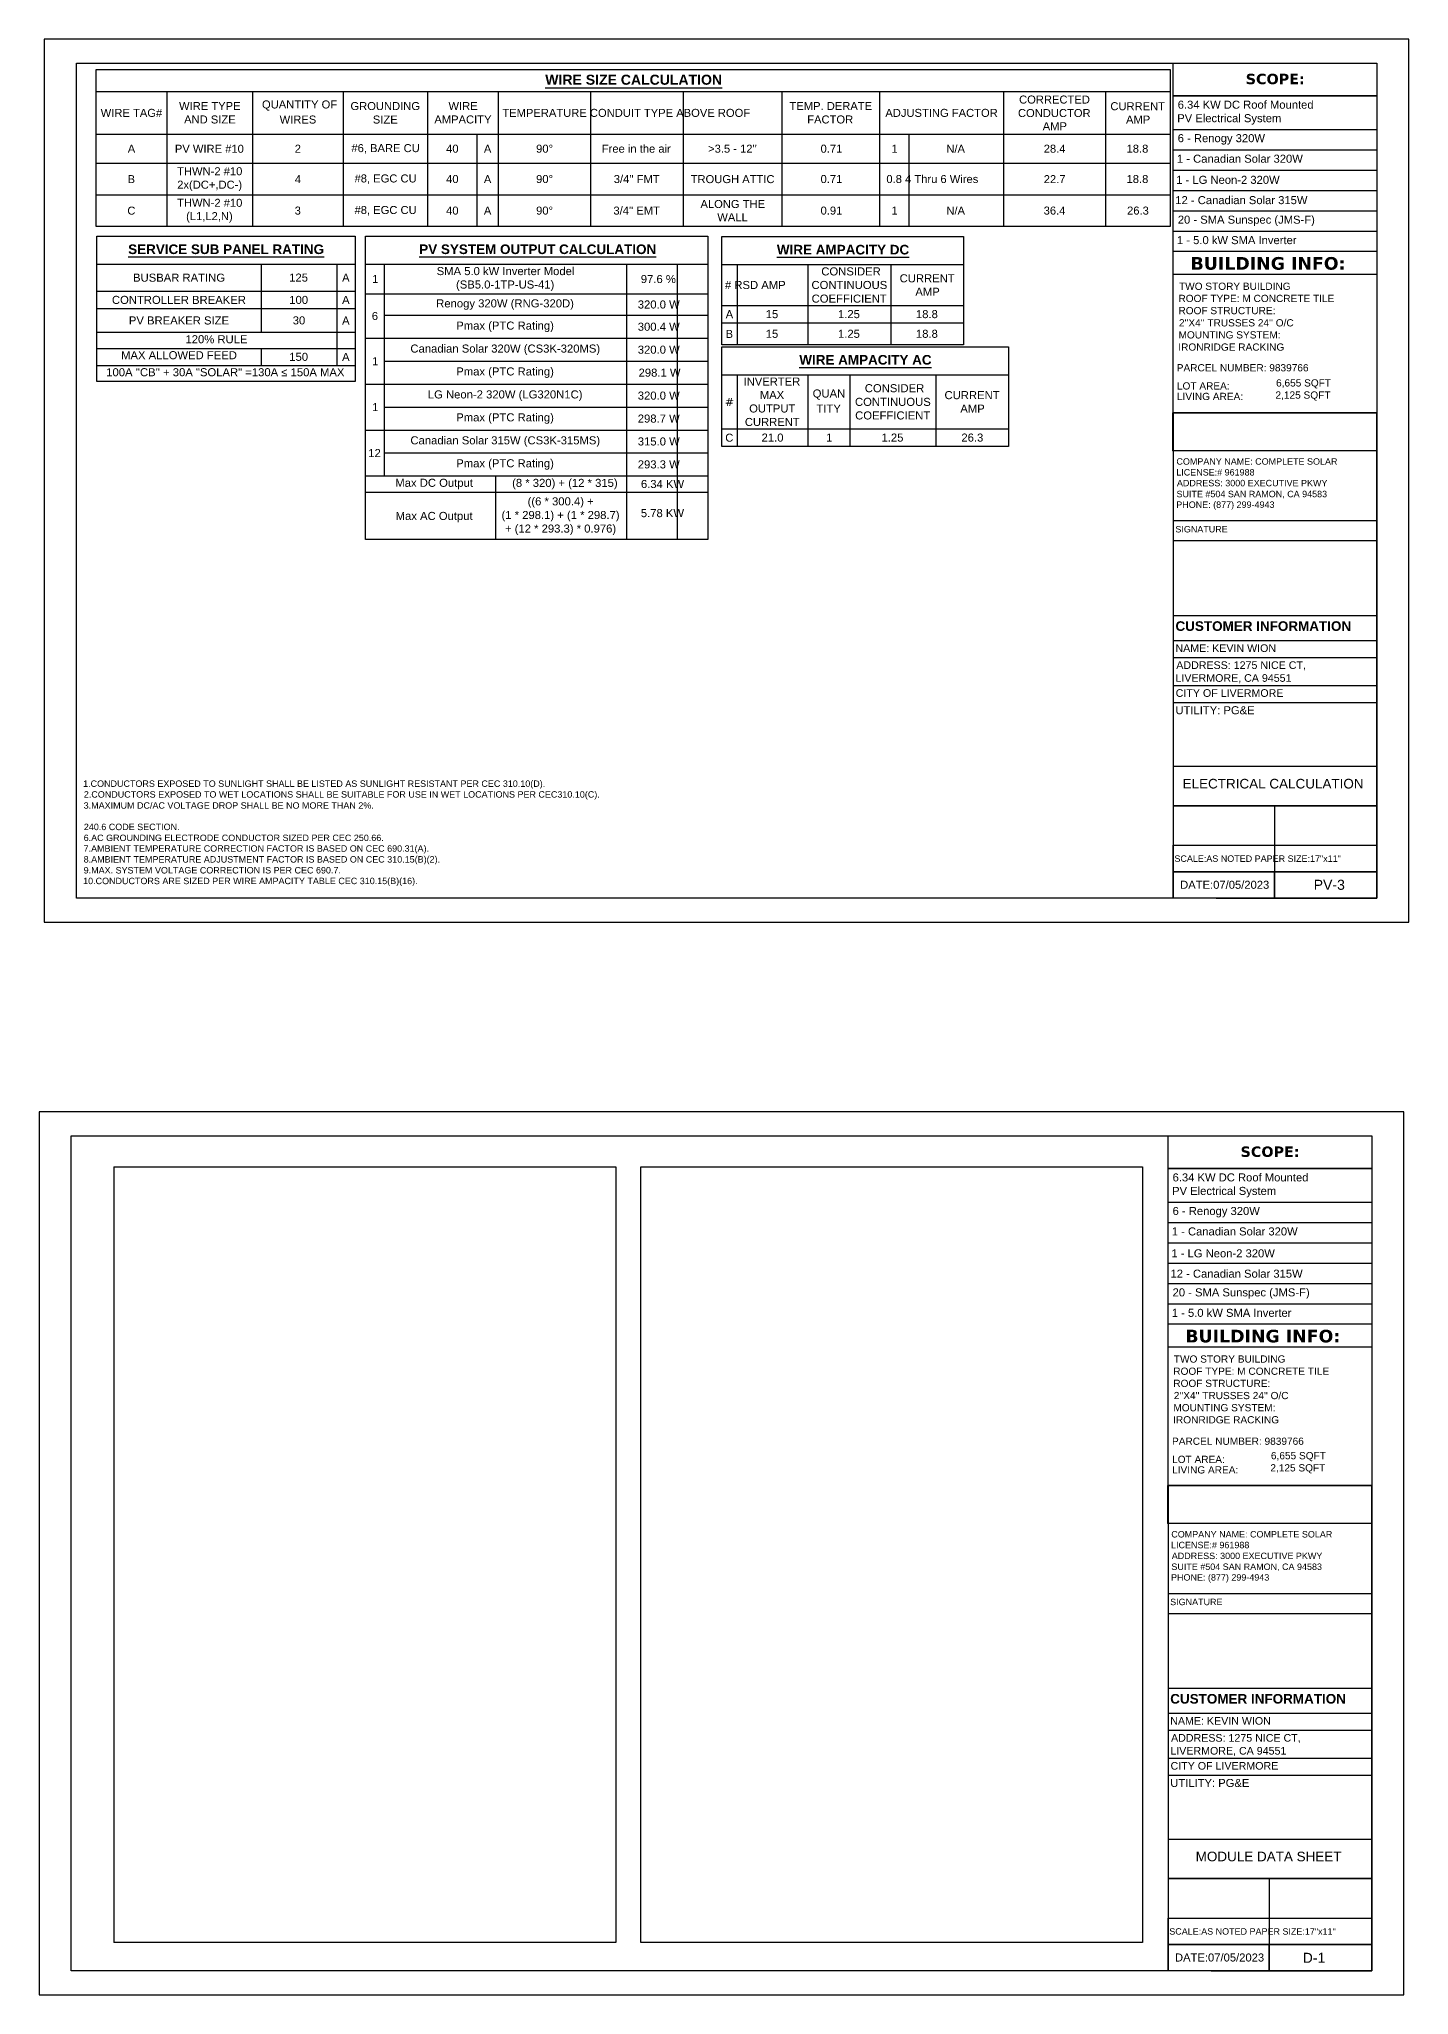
# Model space of a CAD drawing. Header units: inches. Extents: x 347 to 7477, y 1065 to 7514.
# Drawn here: x 5770 to 7477, y 4803 to 7239 of the extents above; entities that cross this region are included whole.
import ezdxf

# ---------------------------------------------------------------- set-up
doc = ezdxf.new("R2010")
doc.units = ezdxf.units.IN
doc.header["$MEASUREMENT"] = 0
for name, color, linetype in [('PDF4_0', 7, 'Continuous'), ('PDF4_PDF_Geometry', 7, 'Continuous'), ('PDF4_Text', 7, 'Continuous'), ('PDF5_Text', 7, 'Continuous'), ('PDF8_0', 7, 'Continuous'), ('PDF8_PDF_Geometry', 7, 'Continuous'), ('PDF8_Text', 7, 'Continuous')]:
    doc.layers.add(name, color=color, linetype=linetype)
doc.styles.add('PDF Arial', font='arial.ttf')
doc.styles.add('PDF Arial Bold', font='arialbd.ttf')
doc.styles.add('PDF Verdana', font='verdana.ttf')
doc.styles.add('PDF Verdana Bold', font='verdanab.ttf')
picture_1 = doc.add_image_def('image2.png', size_in_pixel=(45, 240))
picture_2 = doc.add_image_def('image10.png', size_in_pixel=(3546, 2295))
picture_3 = doc.add_image_def('image11.png', size_in_pixel=(45, 240))
picture_4 = doc.add_image_def('image12.png', size_in_pixel=(3546, 2294))

msp = doc.modelspace()

# ---------------------------------------------------------------- linework, layer by layer
at = {"layer": 'PDF4_0', "lineweight": 25}
for points in [[(5776.7, 7238.7), (5776.7, 6138.8), (7476.6, 6138.8), (7476.6, 7238.7)], [(7179.2, 7005.5), (5841.3, 7005.5), (5841.3, 7200.7), (7179.2, 7200.7)], [(7436.6, 7168.2), (7183.1, 7168.2)], [(7436.6, 7168.2), (7436.6, 6974.2), (7183.1, 6974.2), (7183.1, 7168.2)], [(6163.8, 6812.2), (5842.3, 6812.2), (5842.3, 6993.3), (6163.8, 6993.3)], [(6603.4, 6615.6), (6176.8, 6615.6), (6176.8, 6993.3), (6603.4, 6993.3)], [(6921.9, 6857.9), (6620.6, 6857.9), (6620.6, 6992.9), (6921.9, 6992.9)], [(6977.9, 6731.4), (6620.6, 6731.4), (6620.6, 6855.6), (6977.9, 6855.6)], [(7183.1, 6725.9), (7183.1, 6773.4), (7436.6, 6773.4), (7436.6, 6725.9)]]:
    msp.add_lwpolyline(points, close=True, dxfattribs=at)
for points in [[(7183.1, 6773.4), (7183.1, 7208.7)], [(5841.3, 7173.4), (7179.2, 7173.4)], [(5929.4, 7173.4), (5929.4, 7005.5)], [(6035.9, 7173.4), (6035.9, 7005.5)], [(6148.9, 7173.4), (6148.9, 7005.5)], [(6254, 7173.4), (6254, 7005.5)], [(6342.3, 7173.4), (6342.3, 7005.5)], [(6400.8, 7178.2), (6621, 7178.2)], [(6457, 7173.4), (6457, 7005.5)], [(6572.6, 7173.4), (6572.6, 7005.5)], [(6695.3, 7173.4), (6695.3, 7005.5)], [(6817.1, 7173.4), (6817.1, 7005.5)], [(6971.6, 7173.4), (6971.6, 7005.5)], [(7098.8, 7173.4), (7098.8, 7005.5)], [(5841.3, 7120.5), (7179.2, 7120.5)], [(6315.7, 7120.5), (6315.7, 7005.5)], [(6853.6, 7120.5), (6853.6, 7005.5)], [(7183.1, 7126.3), (7436.6, 7126.3)], [(7183.1, 7100.9), (7436.6, 7100.9)], [(5841.3, 7084), (7179.2, 7084)], [(7183.1, 7075.6), (7436.6, 7075.6)], [(5841.3, 7044.7), (7179.2, 7044.7)], [(7183.1, 7050.3), (7436.6, 7050.3)], [(7183.1, 7024.9), (7436.6, 7024.9)], [(7183.1, 6999.6), (7436.6, 6999.6)], [(5881.2, 6967.4), (6125.3, 6967.4)], [(6243.8, 6967.4), (6413.3, 6967.4), (6418, 6967.4), (6539, 6967.4)], [(5842.3, 6958.4), (6163.8, 6958.4)], [(6047, 6958.4), (6047, 6873.7)], [(6141, 6958.4), (6141, 6832.3)], [(6176.8, 6958.4), (6603.4, 6958.4)], [(6200.3, 6958.4), (6200.3, 6694.6)], [(6501.9, 6958.4), (6501.9, 6615.6)], [(6565, 6958.4), (6565, 6615.6)], [(6620.6, 6957.9), (6921.9, 6957.9)], [(6639.8, 6957.9), (6639.8, 6857.9)], [(6689.3, 6967), (6854.1, 6967)], [(6727.7, 6957.9), (6727.7, 6857.9)], [(6831.4, 6957.9), (6831.4, 6857.9)], [(7183.1, 6945.9), (7436.6, 6945.9)], [(5842.3, 6924.7), (6163.8, 6924.7)], [(6176.8, 6921.6), (6603.4, 6921.6)], [(5842.3, 6903), (6163.8, 6903)], [(6200.3, 6894.7), (6603.4, 6894.7)], [(6620.6, 6907), (6921.9, 6907)], [(5842.3, 6873.7), (6163.8, 6873.7)], [(6620.6, 6885.2), (6921.9, 6885.2)], [(5842.3, 6853.5), (6163.8, 6853.5)], [(6047, 6853.5), (6047, 6832.3)], [(6176.8, 6866.2), (6603.4, 6866.2)], [(5842.3, 6832.3), (6163.8, 6832.3)], [(6200.3, 6837.6), (6603.4, 6837.6)], [(6717.2, 6829.8), (6882.1, 6829.8)], [(6176.8, 6809), (6603.4, 6809)], [(6620.6, 6820.7), (6977.9, 6820.7)], [(6639.8, 6820.7), (6639.8, 6731.4)], [(6727.7, 6820.7), (6727.7, 6731.4)], [(6780.2, 6820.7), (6780.2, 6731.4)], [(6887.3, 6820.7), (6887.3, 6731.4)], [(6200.3, 6780.3), (6603.4, 6780.3)], [(6176.8, 6751.8), (6603.4, 6751.8)], [(6620.6, 6753.2), (6977.9, 6753.2)], [(6200.3, 6723.2), (6603.4, 6723.2)], [(6176.8, 6694.6), (6603.4, 6694.6)], [(6338.8, 6694.6), (6338.8, 6615.6)], [(6176.8, 6674.5), (6603.4, 6674.5)], [(7183.2, 6638.9), (7436.7, 6638.9)], [(7183.2, 6614), (7436.7, 6614)]]:
    msp.add_lwpolyline(points, dxfattribs=at)
at = {"layer": 'PDF4_PDF_Geometry', "lineweight": 25}
for points in [[(7436.6, 7208.7), (7436.6, 6168.8), (5816.7, 6168.8), (5816.7, 7208.7), (7436.6, 7208.7), (7436.6, 6168.8), (7183.1, 6168.8), (7183.1, 6201.6), (7436.6, 6201.6), (7183.1, 6201.6), (7183.1, 6234.5), (7436.6, 6234.5)], [(7436.6, 6690.9), (7436.6, 6234.5), (7436.6, 6201.6), (7436.6, 6168.8), (7436.6, 6773.4), (7183.1, 6773.4), (7183.1, 6168.8)], [(7183.1, 6520.9), (7436.6, 6520.9)], [(7183.1, 6489.5), (7436.6, 6489.5)], [(7183.1, 6468.5), (7436.6, 6468.5)], [(7183.1, 6433.6), (7436.7, 6433.6)], [(7183.1, 6412.4), (7436.7, 6412.4)], [(7183.1, 6332.9), (7436.7, 6332.9)], [(7186.7, 6283.7), (7436.6, 6283.7), (7183.1, 6283.7), (7436.6, 6283.7), (7309, 6283.7), (7309, 6234.5), (7436.6, 6234.5), (7436.6, 6283.7)], [(7309, 6234.5), (7309, 6201.6), (7309, 6168.8)]]:
    msp.add_lwpolyline(points, dxfattribs=at)
msp.add_lwpolyline([(7436.6, 6201.6), (7436.6, 6168.8), (7309, 6168.8), (7309, 6201.6)], close=True, dxfattribs=at)
at = {"layer": 'PDF4_PDF_Geometry', "color": 251, "lineweight": 25, "true_color": 0x525252}
msp.add_lwpolyline([(7236.7, 6168.8), (7436.6, 6168.8)], dxfattribs=at)
at = {"layer": 'PDF8_0', "lineweight": 25}
for points in [[(5770.3, 5902.5), (5770.3, 4802.6), (7470.1, 4802.6), (7470.1, 5902.5)], [(6488.6, 4868), (5863.6, 4868), (5863.6, 5833.9), (6488.6, 5833.9)], [(7144.9, 4868), (6520, 4868), (6520, 5833.9), (7144.9, 5833.9)], [(7430.2, 5832), (7176.7, 5832)], [(7430.2, 5832), (7430.2, 5638), (7176.7, 5638), (7176.7, 5832)], [(7176.7, 5389.6), (7176.7, 5437.2), (7430.2, 5437.2), (7430.2, 5389.6)]]:
    msp.add_lwpolyline(points, close=True, dxfattribs=at)
for points in [[(7176.7, 5437.2), (7176.7, 5872.5)], [(7176.7, 5790), (7430.2, 5790)], [(7176.7, 5764.7), (7430.2, 5764.7)], [(7176.7, 5739.4), (7430.2, 5739.4)], [(7176.7, 5714), (7430.2, 5714)], [(7176.7, 5688.7), (7430.2, 5688.7)], [(7176.7, 5663.4), (7430.2, 5663.4)], [(7176.7, 5609.7), (7430.2, 5609.7)], [(7176.8, 5302.7), (7430.3, 5302.7)], [(7176.8, 5277.7), (7430.3, 5277.7)]]:
    msp.add_lwpolyline(points, dxfattribs=at)
at = {"layer": 'PDF8_PDF_Geometry', "lineweight": 25}
for points in [[(7430.2, 5872.5), (7430.2, 4832.5), (5810.2, 4832.5), (5810.2, 5872.5), (7430.2, 5872.5), (7430.2, 4832.5), (7176.7, 4832.5), (7176.7, 4865.3), (7430.2, 4865.3), (7176.7, 4865.3), (7176.7, 4898.3), (7430.2, 4898.3)], [(7430.2, 5354.7), (7430.2, 4898.3), (7430.2, 4865.3), (7430.2, 4832.5), (7430.2, 5437.2), (7176.7, 5437.2), (7176.7, 4832.5)], [(7176.7, 5184.6), (7430.2, 5184.6)], [(7176.7, 5153.3), (7430.2, 5153.3)], [(7176.7, 5132.2), (7430.2, 5132.2)], [(7176.7, 5097.4), (7430.3, 5097.4)], [(7176.7, 5076.2), (7430.3, 5076.2)], [(7176.7, 4996.6), (7430.3, 4996.6)], [(7180.2, 4947.5), (7430.2, 4947.5), (7176.7, 4947.5), (7430.2, 4947.5), (7302.6, 4947.5), (7302.6, 4898.3), (7430.2, 4898.3), (7430.2, 4947.5)], [(7302.6, 4898.3), (7302.6, 4865.3), (7302.6, 4832.5)]]:
    msp.add_lwpolyline(points, dxfattribs=at)
msp.add_lwpolyline([(7430.2, 4865.3), (7430.2, 4832.5), (7302.6, 4832.5), (7302.6, 4865.3)], close=True, dxfattribs=at)
at = {"layer": 'PDF8_PDF_Geometry', "color": 251, "lineweight": 25, "true_color": 0x525252}
msp.add_lwpolyline([(7230.3, 4832.5), (7430.2, 4832.5)], dxfattribs=at)

# ---------------------------------------------------------------- texts
at = {"layer": 'PDF4_Text', "attachment_point": 7}
for s, insert, char_height, style in [('WIRE SIZE CALCULATION', (6400.8, 7181.7), 12.5, 'PDF Arial Bold'), ('SCOPE:', (7273.3, 7182.3), 13, 'PDF Verdana Bold'), ('QUANTITY OF', (6047.9, 7149.6), 9.968, 'PDF Arial'), ('CORRECTED', (6991, 7158.3), 9.97, 'PDF Arial'), ('6.34 KW DC Roof Mounted', (7188.6, 7151.9), 10, 'PDF Arial'), ('WIRE TAG#', (5847, 7141.7), 9.97, 'PDF Arial'), ('WIRE TYPE', (5944.6, 7150.4), 9.97, 'PDF Arial'), ('AND SIZE', (5950.9, 7133.5), 9.97, 'PDF Arial'), ('WIRES', (6069.9, 7133.4), 9.97, 'PDF Arial'), ('GROUNDING', (6158.1, 7150.2), 9.97, 'PDF Arial'), ('SIZE', (6186, 7133.4), 9.97, 'PDF Arial'), ('AMPACITY', (6262.6, 7133.5), 9.97, 'PDF Arial'), ('WIRE', (6280.2, 7150.4), 9.97, 'PDF Arial'), ('TEMPERATURE CONDUIT TYPE ABOVE ROOF', (6347.3, 7141.7), 9.968, 'PDF Arial'), ('TEMP. DERATE', (6705, 7150.4), 9.968, 'PDF Arial'), ('FACTOR', (6727.1, 7133.5), 9.97, 'PDF Arial'), ('ADJUSTING FACTOR', (6824.4, 7141.7), 9.968, 'PDF Arial'), ('CONDUCTOR', (6989.6, 7141.5), 9.97, 'PDF Arial'), ('CURRENT', (7104.7, 7150), 9.97, 'PDF Arial'), ('AMP', (7124.2, 7133.5), 9.97, 'PDF Arial'), ('PV Electrical System', (7188, 7132.2), 10, 'PDF Arial'), ('AMP', (7020.4, 7125.2), 9.97, 'PDF Arial'), ('6 - Renogy 320W', (7188.6, 7107.3), 10, 'PDF Arial'), ('A', (5880.7, 7097.2), 9.97, 'PDF Arial'), ('PV WIRE #10', (5939.4, 7097), 9.968, 'PDF Arial'), ('2', (6088.7, 7097.2), 9.97, 'PDF Arial'), ('#6, BARE CU', (6159.3, 7096.1), 9.968, 'PDF Arial'), ('40', (6277.3, 7097.1), 9.97, 'PDF Arial'), ('A', (6324.3, 7097.2), 9.97, 'PDF Arial'), ('90°', (6389.4, 7097.1), 9.97, 'PDF Arial'), ('Free in the air', (6471.2, 7097.1), 9.968, 'PDF Arial'), (">3.5 - 12''", (6603.6, 7097.1), 9.968, 'PDF Arial'), ('0.71', (6743.7, 7097.1), 9.97, 'PDF Arial'), ('1', (6832, 7097.2), 9.97, 'PDF Arial'), ('N/A', (6900.4, 7097), 9.97, 'PDF Arial'), ('28.4', (7021.7, 7097.1), 9.97, 'PDF Arial'), ('18.8', (7124.9, 7097.1), 9.97, 'PDF Arial'), ('1 - Canadian Solar 320W', (7187.6, 7084.6), 10, 'PDF Arial'), ('B', (5880.5, 7059.3), 9.97, 'PDF Arial'), ('THWN-2 #10', (5942.2, 7069), 9.97, 'PDF Arial'), ('4', (6088.8, 7059.3), 9.97, 'PDF Arial'), ('#8, EGC CU', (6163.2, 7058.3), 9.97, 'PDF Arial'), ('40', (6277.3, 7059.3), 9.97, 'PDF Arial'), ('A', (6324.3, 7059.3), 9.97, 'PDF Arial'), ('90°', (6389.4, 7059.3), 9.97, 'PDF Arial'), ("3/4'' FMT", (6486.1, 7059.3), 9.97, 'PDF Arial'), ('TROUGH ATTIC', (6581.9, 7059.2), 9.968, 'PDF Arial'), ('0.71', (6743.7, 7059.3), 9.97, 'PDF Arial'), ('0.8 4 Thru 6 Wires', (6825.7, 7059.3), 9.968, 'PDF Arial'), ('22.7', (7021.7, 7059.3), 9.97, 'PDF Arial'), ('18.8', (7124.9, 7059.3), 9.97, 'PDF Arial'), ('2x(DC+,DC-)', (5942.3, 7049.4), 9.968, 'PDF Arial'), ('C', (5880.2, 7019.9), 9.97, 'PDF Arial'), ('THWN-2 #10', (5942.2, 7029.7), 9.97, 'PDF Arial'), ('(L1,L2,N)', (5953.4, 7010.2), 9.97, 'PDF Arial'), ('3', (6088.6, 7020), 9.97, 'PDF Arial'), ('#8, EGC CU', (6163.2, 7019), 9.97, 'PDF Arial'), ('40', (6277.3, 7020), 9.97, 'PDF Arial'), ('A', (6324.3, 7020.1), 9.97, 'PDF Arial'), ('90°', (6389.4, 7020), 9.97, 'PDF Arial'), ("3/4'' EMT", (6485.7, 7020), 9.97, 'PDF Arial'), ('ALONG THE', (6594.1, 7028.2), 9.97, 'PDF Arial'), ('WALL', (6615.1, 7011.8), 9.97, 'PDF Arial'), ('0.91', (6743.7, 7020), 9.97, 'PDF Arial'), ('1', (6832, 7020.1), 9.97, 'PDF Arial'), ('N/A', (6900.4, 7019.9), 9.97, 'PDF Arial'), ('36.4', (7021.6, 7020), 9.97, 'PDF Arial'), ('26.3', (7125.5, 7020), 9.97, 'PDF Arial'), ('20 - SMA Sunspec (JMS-F)', (7188.7, 7005.8), 10, 'PDF Arial'), ('1 - 5.0 kW SMA Inverter', (7187.6, 6983.2), 10, 'PDF Arial'), ('SERVICE SUB PANEL RATING', (5881.2, 6970.8), 12, 'PDF Arial Bold'), ('PV SYSTEM OUTPUT CALCULATION', (6243.8, 6970.8), 12, 'PDF Arial Bold'), ('WIRE AMPACITY DC', (6689.3, 6970.3), 12, 'PDF Arial Bold'), ('BUILDING INFO:', (7204.6, 6951.2), 15.749, 'PDF Verdana Bold'), ('BUSBAR RATING', (5887.3, 6936.4), 10.046, 'PDF Arial'), ('125', (6081.8, 6936.5), 10.05, 'PDF Arial'), ('A', (6147.7, 6936.6), 10, 'PDF Arial'), ('1', (6185.1, 6934.9), 10, 'PDF Arial'), ('SMA 5.0 kW Inverter Model', (6265.5, 6944.6), 10.046, 'PDF Arial'), ('97.6 %', (6519.8, 6934.7), 10.05, 'PDF Arial'), ('CONSIDER', (6744.6, 6944.2), 10.05, 'PDF Arial'), ('CURRENT', (6842.2, 6935.6), 10.05, 'PDF Arial'), ('CONTROLLER BREAKER', (5861, 6908.7), 10.046, 'PDF Arial'), ('100', (6081.9, 6908.7), 10.05, 'PDF Arial'), ('A', (6147.7, 6908.9), 10, 'PDF Arial'), ('(SB5.0-1TP-US-41)', (6289.6, 6925), 10.046, 'PDF Arial'), ('# RSD AMP', (6624.6, 6927.3), 10.05, 'PDF Arial'), ('CONTINUOUS', (6732.4, 6927.3), 10.05, 'PDF Arial'), ('COEFFICIENT', (6732.6, 6910.3), 10.046, 'PDF Arial'), ('AMP', (6861.8, 6919), 10.05, 'PDF Arial'), ('TWO STORY BUILDING', (7190.2, 6926.2), 9, 'PDF Arial'), ('ROOF TYPE: M CONCRETE TILE', (7189.5, 6911.1), 9, 'PDF Arial'), ('6', (6184.7, 6888.7), 10, 'PDF Arial'), ('Renogy 320W (RNG-320D)', (6264.9, 6901.5), 10.046, 'PDF Arial'), ('320.0 W', (6516, 6903), 10.05, 'PDF Arial'), ('A', (6625.5, 6891.1), 10, 'PDF Verdana'), ('15', (6675.4, 6891), 10.05, 'PDF Arial'), ('1.25', (6765.4, 6891), 10.05, 'PDF Arial'), ('18.8', (6862.5, 6891), 10.05, 'PDF Arial'), ('ROOF STRUCTURE:', (7189.5, 6895.9), 9, 'PDF Arial'), ('PV BREAKER SIZE', (5882.1, 6883.1), 10.046, 'PDF Arial'), ('120% RULE', (5952.6, 6859.7), 10.05, 'PDF Arial'), ('30', (6086.2, 6883.2), 10.05, 'PDF Arial'), ('A', (6147.7, 6883.2), 10, 'PDF Arial'), ('Pmax (PTC Rating)', (6289.9, 6873.8), 10.046, 'PDF Arial'), ('300.4 W', (6516, 6875.3), 10.05, 'PDF Arial'), ('B', (6625.4, 6866.5), 10, 'PDF Arial'), ('15', (6675.4, 6866.5), 10.05, 'PDF Arial'), ('1.25', (6765.4, 6866.5), 10.05, 'PDF Arial'), ('18.8', (6862.5, 6866.5), 10.05, 'PDF Arial'), ('MOUNTING SYSTEM:', (7189.6, 6865.7), 9, 'PDF Arial'), ("2''X4'' TRUSSES 24'' O/C", (7190.1, 6880.7), 9, 'PDF Arial'), ('MAX ALLOWED FEED', (5872.4, 6839.8), 10.046, 'PDF Arial'), ('150', (6081.9, 6837.8), 10.05, 'PDF Arial'), ('A', (6147.7, 6837.9), 10, 'PDF Arial'), ('Canadian Solar 320W (CS3K-320MS)', (6232.8, 6845.2), 10.046, 'PDF Arial'), ('320.0 W', (6516, 6846.7), 10.05, 'PDF Arial'), ('IRONRIDGE RACKING', (7189.3, 6850.5), 9, 'PDF Arial'), ('100A \'\'CB\'\' + 30A "SOLAR" =130A ≤ 150A MAX', (5853.9, 6818.6), 10.046, 'PDF Arial'), ('1', (6185.1, 6832.5), 10, 'PDF Arial'), ('Pmax (PTC Rating)', (6289.9, 6816.7), 10.046, 'PDF Arial'), ('298.1 W', (6517, 6818.1), 10.05, 'PDF Arial'), ('WIRE AMPACITY AC', (6717.2, 6833.1), 12, 'PDF Arial Bold'), ('LG Neon-2 320W (LG320N1C)', (6254.5, 6788.1), 10.046, 'PDF Arial'), ('320.0 W', (6516, 6789.5), 10.05, 'PDF Arial'), ('INVERTER', (6647.8, 6807.2), 10, 'PDF Arial'), ('MAX', (6668.1, 6790.5), 10, 'PDF Arial'), ('QUAN', (6733.9, 6789.5), 10.05, 'PDF Arial'), ('CONSIDER', (6798.8, 6798.7), 10.05, 'PDF Arial'), ('CURRENT', (6898.1, 6790.1), 10.05, 'PDF Arial'), ('2,125 SQFT', (7310.4, 6788.4), 9, 'PDF Arial'), ('6,655 SQFT', (7311.1, 6803.5), 9, 'PDF Arial'), ('1', (6185.1, 6775.3), 10, 'PDF Arial'), ('Pmax (PTC Rating)', (6289.9, 6759.5), 10.046, 'PDF Arial'), ('#', (6624.5, 6781.9), 10, 'PDF Verdana'), ('OUTPUT', (6654.8, 6773.5), 10, 'PDF Arial'), ('TITY', (6738.6, 6773.4), 10.05, 'PDF Arial'), ('CONTINUOUS', (6786.6, 6781.7), 10.05, 'PDF Arial'), ('COEFFICIENT', (6786.8, 6764.8), 10.046, 'PDF Arial'), ('AMP', (6917.8, 6773.4), 10.05, 'PDF Arial'), ('298.7 W', (6516, 6760.9), 10.05, 'PDF Arial'), ('CURRENT', (6649.4, 6756.7), 10, 'PDF Arial'), ('12', (6180.3, 6718.1), 10.05, 'PDF Arial'), ('Canadian Solar 315W (CS3K-315MS)', (6232.8, 6730.9), 10.046, 'PDF Arial'), ('315.0 W', (6516, 6732.4), 10.05, 'PDF Arial'), ('C', (6625, 6737.1), 10, 'PDF Arial'), ('21.0', (6670.2, 6737.2), 10.05, 'PDF Arial'), ('1', (6750.6, 6737.3), 10, 'PDF Arial'), ('1.25', (6819.6, 6737.2), 10.05, 'PDF Arial'), ('26.3', (6919.1, 6737.2), 10.05, 'PDF Arial'), ('Pmax (PTC Rating)', (6289.9, 6702.3), 10.046, 'PDF Arial'), ('293.3 W', (6516, 6703.8), 10.05, 'PDF Arial'), ('COMPANY NAME: COMPLETE SOLAR', (7187, 6708.5), 8, 'PDF Arial'), ('LICENSE:# 961988', (7186.8, 6695), 8, 'PDF Arial'), ('Max DC Output', (6214, 6678), 10.046, 'PDF Arial'), ('(8 * 320) + (12 * 315)', (6359.5, 6677.9), 10.046, 'PDF Arial'), ('6.34 KW', (6519.9, 6679.4), 10.05, 'PDF Arial'), ('ADDRESS: 3000 EXECUTIVE PKWY', (7187.6, 6681.6), 8, 'PDF Arial'), ('SUITE #504 SAN RAMON, CA 94583', (7187.1, 6666.6), 8, 'PDF Arial'), ('(1 * 298.1) + (1 * 298.7)', (6346.3, 6637.9), 10.046, 'PDF Arial'), ('((6 * 300.4) +', (6378.8, 6654.9), 10.046, 'PDF Arial'), ('5.78 KW', (6519.8, 6643.1), 10.05, 'PDF Arial'), ('PHONE: (877) 299-4943', (7186.8, 6652.4), 8, 'PDF Arial'), ('Max AC Output', (6214.4, 6636.7), 10.046, 'PDF Arial'), ('+ (12 * 293.3) * 0.976)', (6350.6, 6621), 10.046, 'PDF Arial'), ('SIGNATURE', (7185.7, 6624.1), 8, 'PDF Arial'), ('CUSTOMER INFORMATION', (7185.8, 6501.4), 12, 'PDF Arial Bold'), ('NAME: KEVIN WION', (7185.8, 6475.2), 9.5, 'PDF Arial'), ('ADDRESS: 1275 NICE CT,', (7186.8, 6452.4), 9.5, 'PDF Arial'), ('LIVERMORE, CA 94551', (7185.8, 6436.4), 9.5, 'PDF Arial'), ('CITY OF LIVERMORE', (7186.1, 6419.3), 9.5, 'PDF Arial'), ('UTILITY: PG&E', (7185.8, 6397.6), 10, 'PDF Arial'), ('1.CONDUCTORS EXPOSED TO SUNLIGHT SHALL BE LISTED AS SUNLIGHT RESISTANT PER CEC 310.10(D).', (5825.1, 6304.9), 8, 'PDF Arial'), ('ELECTRICAL CALCULATION', (7194.7, 6305.1), 12, 'PDF Arial'), ('3.MAXIMUM DC/AC VOLTAGE DROP SHALL BE NO MORE THAN 2%.', (5825.8, 6280), 8, 'PDF Arial'), ('2.CONDUCTORS EXPOSED TO WET LOCATIONS SHALL BE SUITABLE FOR USE IN WET LOCATIONS PER CEC310.10(C).', (5826, 6291.5), 8, 'PDF Arial'), ('240.6 CODE SECTION.', (5826, 6253.3), 8, 'PDF Arial'), ('6.AC GROUNDING ELECTRODE CONDUCTOR SIZED PER CEC 250.66.', (5825.8, 6239.7), 8, 'PDF Arial'), ('7.AMBIENT TEMPERATURE CORRECTION FACTOR IS BASED ON CEC 690.31(A).', (5825.7, 6224.1), 8, 'PDF Arial'), ('8.AMBIENT TEMPERATURE ADJUSTMENT FACTOR IS BASED ON CEC 310.15(B)(2).', (5825.8, 6210.6), 8, 'PDF Arial'), ('SCALE:AS NOTED PAPER SIZE:17"x11"', (7184.5, 6213.8), 8, 'PDF Arial'), ('10.CONDUCTORS ARE SIZED PER WIRE AMPACITY TABLE CEC 310.15(B)(16).', (5825.1, 6183.7), 8, 'PDF Arial'), ('9.MAX. SYSTEM VOLTAGE CORRECTION IS PER CEC 690.7.', (5825.8, 6199.3), 8, 'PDF Arial'), ('DATE:07/05/2023', (7191.6, 6180.2), 10, 'PDF Arial'), ('PV-3', (7358, 6178.9), 12.5, 'PDF Arial')]:
    msp.add_mtext(s, dxfattribs=dict(at, insert=insert, char_height=char_height, style=style))
at = {"layer": 'PDF5_Text', "attachment_point": 7, "style": 'PDF Arial'}
for s, insert, char_height in [('1 - LG Neon-2 320W', (7186.7, 7058.3), 10), ('12 - Canadian Solar 315W', (7185.6, 7033), 10), ('PARCEL NUMBER: 9839766', (7187.4, 6824.7), 9), ('LOT AREA:', (7187.6, 6802.1), 9), ('LIVING AREA:', (7187.6, 6789), 9), ('1 - LG Neon-2 320W', (7180.7, 5721.1), 10), ('12 - Canadian Solar 315W', (7179.6, 5695.8), 10), ('PARCEL NUMBER: 9839766', (7181.5, 5487.6), 9), ('LIVING AREA:', (7181.6, 5451.9), 9), ('LOT AREA:', (7181.6, 5465), 9)]:
    msp.add_mtext(s, dxfattribs=dict(at, insert=insert, char_height=char_height))
at = {"layer": 'PDF8_Text', "attachment_point": 7}
for s, insert, char_height, style in [('SCOPE:', (7266.9, 5846.1), 13, 'PDF Verdana Bold'), ('6.34 KW DC Roof Mounted', (7182.2, 5815.7), 10, 'PDF Arial'), ('PV Electrical System', (7181.6, 5796), 10, 'PDF Arial'), ('6 - Renogy 320W', (7182.2, 5771), 10, 'PDF Arial'), ('1 - Canadian Solar 320W', (7181.2, 5748.4), 10, 'PDF Arial'), ('20 - SMA Sunspec (JMS-F)', (7182.2, 5669.6), 10, 'PDF Arial'), ('1 - 5.0 kW SMA Inverter', (7181.2, 5647), 10, 'PDF Arial'), ('BUILDING INFO:', (7198.1, 5615), 15.749, 'PDF Verdana Bold'), ('TWO STORY BUILDING', (7183.8, 5590), 9, 'PDF Arial'), ('ROOF TYPE: M CONCRETE TILE', (7183.1, 5574.8), 9, 'PDF Arial'), ('ROOF STRUCTURE:', (7183.1, 5559.7), 9, 'PDF Arial'), ('MOUNTING SYSTEM:', (7183.2, 5529.4), 9, 'PDF Arial'), ("2''X4'' TRUSSES 24'' O/C", (7183.7, 5544.5), 9, 'PDF Arial'), ('IRONRIDGE RACKING', (7182.9, 5514.3), 9, 'PDF Arial'), ('2,125 SQFT', (7304, 5452.1), 9, 'PDF Arial'), ('6,655 SQFT', (7304.7, 5467.3), 9, 'PDF Arial'), ('COMPANY NAME: COMPLETE SOLAR', (7180.6, 5372.2), 8, 'PDF Arial'), ('LICENSE:# 961988', (7180.3, 5358.8), 8, 'PDF Arial'), ('ADDRESS: 3000 EXECUTIVE PKWY', (7181.2, 5345.3), 8, 'PDF Arial'), ('SUITE #504 SAN RAMON, CA 94583', (7180.7, 5330.4), 8, 'PDF Arial'), ('PHONE: (877) 299-4943', (7180.3, 5316.2), 8, 'PDF Arial'), ('SIGNATURE', (7179.2, 5287.9), 8, 'PDF Arial'), ('CUSTOMER INFORMATION', (7179.3, 5165.2), 12, 'PDF Arial Bold'), ('NAME: KEVIN WION', (7179.3, 5139), 9.5, 'PDF Arial'), ('ADDRESS: 1275 NICE CT,', (7180.3, 5116.2), 9.5, 'PDF Arial'), ('CITY OF LIVERMORE', (7179.7, 5083), 9.5, 'PDF Arial'), ('LIVERMORE, CA 94551', (7179.4, 5100.1), 9.5, 'PDF Arial'), ('UTILITY: PG&E', (7179.3, 5061.4), 10, 'PDF Arial'), ('MODULE DATA SHEET', (7211, 4968.8), 12, 'PDF Arial'), ('SCALE:AS NOTED PAPER SIZE:17"x11"', (7178.1, 4877.5), 8, 'PDF Arial'), ('DATE:07/05/2023', (7185.2, 4844), 10, 'PDF Arial'), ('D-1', (7344.3, 4842.5), 12.5, 'PDF Arial')]:
    msp.add_mtext(s, dxfattribs=dict(at, insert=insert, char_height=char_height, style=style))

# ---------------------------------------------------------------- pictures from other files: only their frames are drawn
at = {"layer": 'PDF4_0', "color": 7, "lineweight": 0}
image = msp.add_image(picture_1, insert=(7436.6, 6725.9), size_in_units=(47.5, 254.3), rotation=90, dxfattribs=at)
image.dxf.flags = 15
at = {"layer": 'PDF8_0', "color": 7, "lineweight": 0}
image = msp.add_image(picture_2, insert=(6488.6, 4868), size_in_units=(965.9, 625.2), rotation=90, dxfattribs=at)
image.dxf.flags = 15
image = msp.add_image(picture_4, insert=(7144.9, 4868), size_in_units=(966.1, 625), rotation=90, dxfattribs=at)
image.dxf.flags = 15
image = msp.add_image(picture_3, insert=(7430.2, 5389.6), size_in_units=(47.5, 254.3), rotation=90, dxfattribs=at)
image.dxf.flags = 15

doc.saveas('drawing.dxf')
